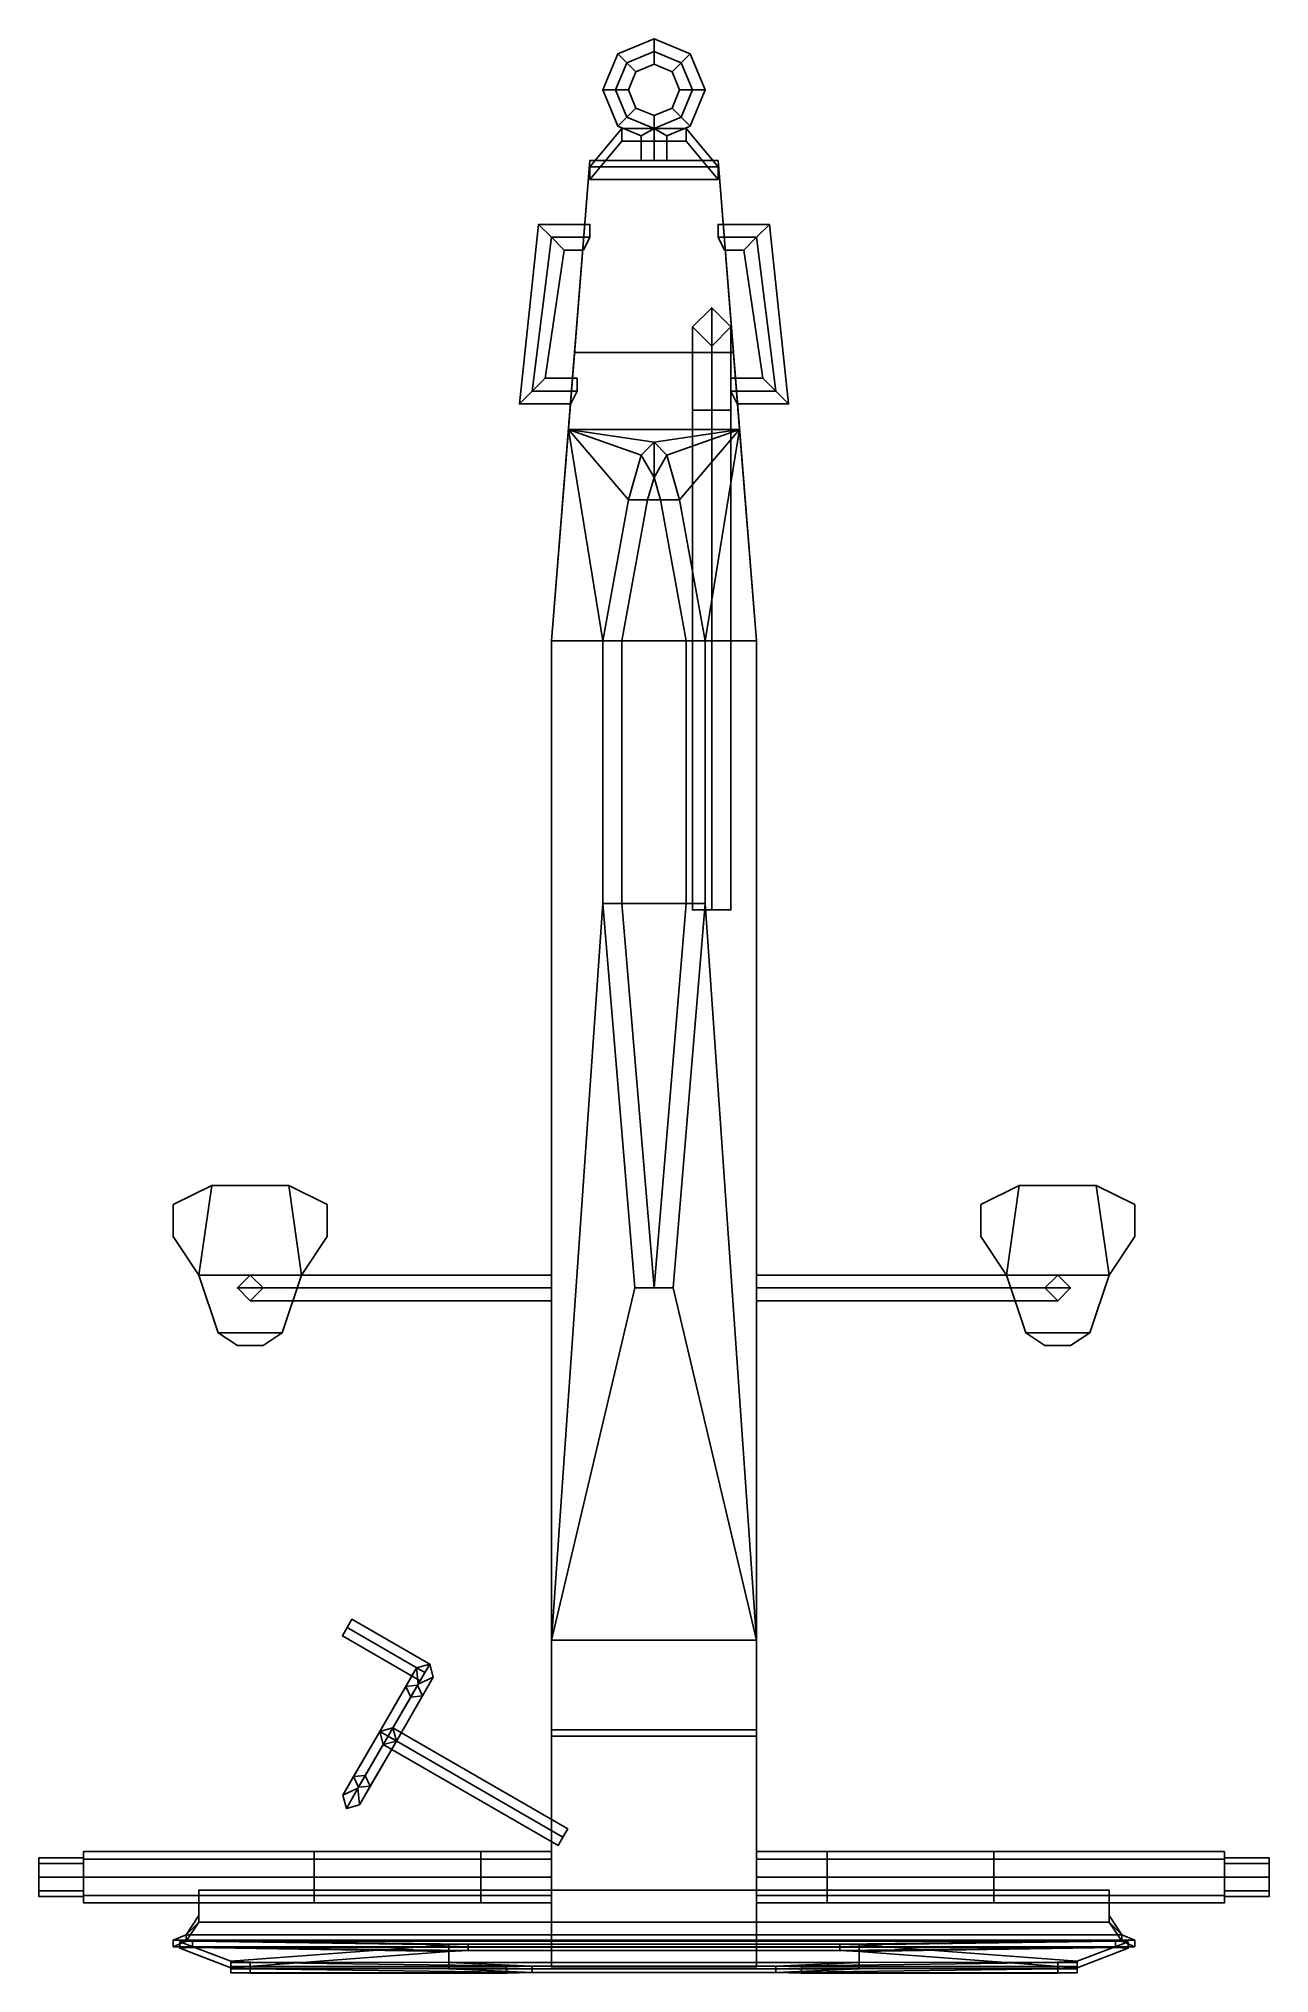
# Model space of a CAD drawing. Extents: x -0.96 to 0.96, y -0.15 to 2.87.
import ezdxf

# ---------------------------------------------------------------- set-up
doc = ezdxf.new("R2010")
doc.units = 0
doc.layers.get('0').update_dxf_attribs({"linetype": 'CONTINUOUS'})

msp = doc.modelspace()

# ---------------------------------------------------------------- linework, layer by layer
for points in [[(-0.0566, 2.8466, 0.27), (-0.0424, 2.8324, 0.29), (0, 2.85, 0.29), (0, 2.87, 0.27)], [(-0.0424, 2.8324, 0.25), (-0.0566, 2.8466, 0.27), (0, 2.87, 0.27), (0, 2.85, 0.25)], [(0, 2.87, 0.27), (0, 2.85, 0.29), (0.0424, 2.8324, 0.29), (0.0566, 2.8466, 0.27)], [(0, 2.85, 0.25), (0, 2.87, 0.27), (0.0566, 2.8466, 0.27), (0.0424, 2.8324, 0.25)], [(-0.08, 2.79, 0.27), (-0.06, 2.79, 0.29), (-0.0424, 2.8324, 0.29), (-0.0566, 2.8466, 0.27)], [(-0.06, 2.79, 0.25), (-0.08, 2.79, 0.27), (-0.0566, 2.8466, 0.27), (-0.0424, 2.8324, 0.25)], [(-0.0424, 2.8324, 0.29), (-0.0283, 2.8183, 0.27), (0, 2.83, 0.27), (0, 2.85, 0.29)], [(-0.0283, 2.8183, 0.27), (-0.0424, 2.8324, 0.25), (0, 2.85, 0.25), (0, 2.83, 0.27)], [(0, 2.85, 0.29), (0, 2.83, 0.27), (0.0283, 2.8183, 0.27), (0.0424, 2.8324, 0.29)], [(0, 2.83, 0.27), (0, 2.85, 0.25), (0.0424, 2.8324, 0.25), (0.0283, 2.8183, 0.27)], [(0.0566, 2.8466, 0.27), (0.0424, 2.8324, 0.29), (0.06, 2.79, 0.29), (0.08, 2.79, 0.27)], [(0.0424, 2.8324, 0.25), (0.0566, 2.8466, 0.27), (0.08, 2.79, 0.27), (0.06, 2.79, 0.25)], [(-0.06, 2.79, 0.29), (-0.04, 2.79, 0.27), (-0.0283, 2.8183, 0.27), (-0.0424, 2.8324, 0.29)], [(-0.04, 2.79, 0.27), (-0.06, 2.79, 0.25), (-0.0424, 2.8324, 0.25), (-0.0283, 2.8183, 0.27)], [(0.0424, 2.8324, 0.29), (0.0283, 2.8183, 0.27), (0.04, 2.79, 0.27), (0.06, 2.79, 0.29)], [(0.0283, 2.8183, 0.27), (0.0424, 2.8324, 0.25), (0.06, 2.79, 0.25), (0.04, 2.79, 0.27)], [(-0.0566, 2.7334, 0.27), (-0.0424, 2.7476, 0.29), (-0.06, 2.79, 0.29), (-0.08, 2.79, 0.27)], [(-0.0424, 2.7476, 0.25), (-0.0566, 2.7334, 0.27), (-0.08, 2.79, 0.27), (-0.06, 2.79, 0.25)], [(-0.0424, 2.7476, 0.29), (-0.0283, 2.7617, 0.27), (-0.04, 2.79, 0.27), (-0.06, 2.79, 0.29)], [(-0.0283, 2.7617, 0.27), (-0.0424, 2.7476, 0.25), (-0.06, 2.79, 0.25), (-0.04, 2.79, 0.27)], [(0.06, 2.79, 0.29), (0.04, 2.79, 0.27), (0.0283, 2.7617, 0.27), (0.0424, 2.7476, 0.29)], [(0.04, 2.79, 0.27), (0.06, 2.79, 0.25), (0.0424, 2.7476, 0.25), (0.0283, 2.7617, 0.27)], [(0.08, 2.79, 0.27), (0.06, 2.79, 0.29), (0.0424, 2.7476, 0.29), (0.0566, 2.7334, 0.27)], [(0.06, 2.79, 0.25), (0.08, 2.79, 0.27), (0.0566, 2.7334, 0.27), (0.0424, 2.7476, 0.25)], [(0, 2.73, 0.29), (0, 2.75, 0.27), (-0.0283, 2.7617, 0.27), (-0.0424, 2.7476, 0.29)], [(0, 2.75, 0.27), (0, 2.73, 0.25), (-0.0424, 2.7476, 0.25), (-0.0283, 2.7617, 0.27)], [(0.0424, 2.7476, 0.29), (0.0283, 2.7617, 0.27), (0, 2.75, 0.27), (0, 2.73, 0.29)], [(0.0283, 2.7617, 0.27), (0.0424, 2.7476, 0.25), (0, 2.73, 0.25), (0, 2.75, 0.27)], [(-0.05, 2.73, -0.01), (-0.1, 2.67, 0.1), (0.1, 2.67, 0.1), (0.05, 2.73, -0.01)], [(-0.05, 2.71, -0.01), (-0.1, 2.65, 0.1), (-0.1, 2.67, 0.1), (-0.05, 2.73, -0.01)], [(-0.02, 2.7183, 0.27), (0, 2.73, 0.29), (-0.0424, 2.7476, 0.29), (-0.0566, 2.7334, 0.27)], [(0, 2.73, 0.25), (-0.02, 2.7183, 0.27), (-0.0566, 2.7334, 0.27), (-0.0424, 2.7476, 0.25)], [(-0.05, 2.71, -0.01), (-0.05, 2.73, -0.01), (0.05, 2.73, -0.01), (0.05, 2.71, -0.01)], [(0, 2.73, 0.29), (-0.02, 2.7183, 0.27), (-0.02, 2.68, 0.27), (0, 2.68, 0.29)], [(-0.02, 2.7183, 0.27), (0, 2.73, 0.25), (0, 2.68, 0.25), (-0.02, 2.68, 0.27)], [(0.0566, 2.7334, 0.27), (0.0424, 2.7476, 0.29), (0, 2.73, 0.29), (0.02, 2.7183, 0.27)], [(0.0424, 2.7476, 0.25), (0.0566, 2.7334, 0.27), (0.02, 2.7183, 0.27), (0, 2.73, 0.25)], [(0.02, 2.7183, 0.27), (0, 2.73, 0.29), (0, 2.68, 0.29), (0.02, 2.68, 0.27)], [(0, 2.73, 0.25), (0.02, 2.7183, 0.27), (0.02, 2.68, 0.27), (0, 2.68, 0.25)], [(0.05, 2.73, -0.01), (0.1, 2.67, 0.1), (0.1, 2.65, 0.098), (0.05, 2.71, -0.01)], [(-0.1, 2.65, 0.1), (-0.05, 2.71, -0.01), (0.05, 2.71, -0.01), (0.1, 2.65, 0.1)], [(0.1336, 2.26, 0.32), (0.1, 2.68, 0.33), (-0.1, 2.68, 0.33), (-0.1336, 2.26, 0.32)], [(-0.1336, 2.26, 0.32), (-0.1, 2.68, 0.33), (-0.1, 2.68, 0.24), (-0.124, 2.38, 0.21)], [(-0.124, 2.38, 0.21), (-0.1, 2.68, 0.24), (0.1, 2.68, 0.24), (0.124, 2.38, 0.21)], [(-0.1, 2.68, 0.24), (-0.1, 2.68, 0.33), (0.1, 2.68, 0.33), (0.1, 2.68, 0.24)], [(-0.1, 2.67, 0.1), (-0.1, 2.67, 0.239), (0.1, 2.67, 0.239), (0.1, 2.67, 0.1)], [(-0.1, 2.65, 0.1), (-0.1, 2.65, 0.237), (-0.1, 2.67, 0.239), (-0.1, 2.67, 0.1)], [(0.124, 2.38, 0.21), (0.1, 2.68, 0.24), (0.1, 2.68, 0.33), (0.1336, 2.26, 0.32)], [(0.1, 2.67, 0.1), (0.1, 2.67, 0.239), (0.1, 2.65, 0.237), (0.1, 2.65, 0.1)], [(-0.1, 2.65, 0.237), (-0.1, 2.65, 0.1), (0.1, 2.65, 0.1), (0.1, 2.65, 0.237)], [(-0.16, 2.56, 0.32), (-0.18, 2.58, 0.3), (-0.21, 2.3, 0.3), (-0.19, 2.32, 0.32)], [(-0.18, 2.58, 0.3), (-0.16, 2.56, 0.28), (-0.19, 2.32, 0.28), (-0.21, 2.3, 0.3)], [(-0.1, 2.56, 0.32), (-0.1, 2.58, 0.3), (-0.18, 2.58, 0.3), (-0.16, 2.56, 0.32)], [(-0.1, 2.58, 0.3), (-0.1, 2.56, 0.28), (-0.16, 2.56, 0.28), (-0.18, 2.58, 0.3)], [(0.1, 2.58, 0.3), (0.1, 2.56, 0.32), (0.16, 2.56, 0.32), (0.18, 2.58, 0.3)], [(0.1, 2.56, 0.28), (0.1, 2.58, 0.3), (0.18, 2.58, 0.3), (0.16, 2.56, 0.28)], [(0.18, 2.58, 0.3), (0.16, 2.56, 0.32), (0.19, 2.32, 0.32), (0.21, 2.3, 0.3)], [(0.16, 2.56, 0.28), (0.18, 2.58, 0.3), (0.21, 2.3, 0.3), (0.19, 2.32, 0.28)], [(-0.14, 2.54, 0.3), (-0.16, 2.56, 0.32), (-0.19, 2.32, 0.32), (-0.17, 2.34, 0.3)], [(-0.16, 2.56, 0.28), (-0.14, 2.54, 0.3), (-0.17, 2.34, 0.3), (-0.19, 2.32, 0.28)], [(-0.11, 2.54, 0.3), (-0.1, 2.56, 0.32), (-0.16, 2.56, 0.32), (-0.14, 2.54, 0.3)], [(-0.1, 2.56, 0.28), (-0.11, 2.54, 0.3), (-0.14, 2.54, 0.3), (-0.16, 2.56, 0.28)], [(0.1, 2.56, 0.32), (0.11, 2.54, 0.3), (0.14, 2.54, 0.3), (0.16, 2.56, 0.32)], [(0.11, 2.54, 0.3), (0.1, 2.56, 0.28), (0.16, 2.56, 0.28), (0.14, 2.54, 0.3)], [(0.16, 2.56, 0.32), (0.14, 2.54, 0.3), (0.17, 2.34, 0.3), (0.19, 2.32, 0.32)], [(0.14, 2.54, 0.3), (0.16, 2.56, 0.28), (0.19, 2.32, 0.28), (0.17, 2.34, 0.3)], [(0.09, 2.45, 0.32), (0.06, 2.42, 0.32), (0.06, 2.42, 0.37), (0.09, 2.45, 0.39)], [(0.09, 2.45, 0.39), (0.06, 2.42, 0.37), (0.06, 2.29, 0.45), (0.09, 2.29, 0.48)], [(0.12, 2.42, 0.32), (0.09, 2.45, 0.32), (0.09, 2.45, 0.39), (0.12, 2.42, 0.37)], [(0.12, 2.42, 0.37), (0.09, 2.45, 0.39), (0.09, 2.29, 0.48), (0.12, 2.29, 0.45)], [(0.06, 2.42, 0.32), (0.09, 2.39, 0.32), (0.09, 2.39, 0.35), (0.06, 2.42, 0.37)], [(0.06, 2.42, 0.37), (0.09, 2.39, 0.35), (0.09, 2.29, 0.42), (0.06, 2.29, 0.45)], [(0.09, 2.39, 0.32), (0.12, 2.42, 0.32), (0.12, 2.42, 0.37), (0.09, 2.39, 0.35)], [(0.09, 2.39, 0.35), (0.12, 2.42, 0.37), (0.12, 2.29, 0.45), (0.09, 2.29, 0.42)], [(-0.16, 1.93, 0.22), (-0.124, 2.38, 0.21), (0.124, 2.38, 0.21), (0.16, 1.93, 0.22)], [(-0.16, 1.93, 0.35), (-0.1336, 2.26, 0.32), (-0.124, 2.38, 0.21), (-0.16, 1.93, 0.22)], [(0.16, 1.93, 0.22), (0.124, 2.38, 0.21), (0.1336, 2.26, 0.32), (0.16, 1.93, 0.35)], [(-0.12, 2.32, 0.32), (-0.12, 2.34, 0.3), (-0.17, 2.34, 0.3), (-0.19, 2.32, 0.32)], [(-0.12, 2.34, 0.3), (-0.12, 2.32, 0.28), (-0.19, 2.32, 0.28), (-0.17, 2.34, 0.3)], [(0.12, 2.34, 0.3), (0.12, 2.32, 0.32), (0.19, 2.32, 0.32), (0.17, 2.34, 0.3)], [(0.12, 2.32, 0.28), (0.12, 2.34, 0.3), (0.17, 2.34, 0.3), (0.19, 2.32, 0.28)], [(-0.13, 2.3, 0.3), (-0.12, 2.32, 0.32), (-0.19, 2.32, 0.32), (-0.21, 2.3, 0.3)], [(-0.12, 2.32, 0.28), (-0.13, 2.3, 0.3), (-0.21, 2.3, 0.3), (-0.19, 2.32, 0.28)], [(0.12, 2.32, 0.32), (0.13, 2.3, 0.3), (0.21, 2.3, 0.3), (0.19, 2.32, 0.32)], [(0.13, 2.3, 0.3), (0.12, 2.32, 0.28), (0.19, 2.32, 0.28), (0.21, 2.3, 0.3)], [(0.09, 2.29, 0.48), (0.06, 2.29, 0.45), (0.06, 1.51, 0.45), (0.09, 1.51, 0.48)], [(0.06, 2.29, 0.45), (0.09, 2.29, 0.42), (0.09, 1.51, 0.42), (0.06, 1.51, 0.45)], [(0.12, 2.29, 0.45), (0.09, 2.29, 0.48), (0.09, 1.51, 0.48), (0.12, 1.51, 0.45)], [(0.09, 2.29, 0.42), (0.12, 2.29, 0.45), (0.12, 1.51, 0.45), (0.09, 1.51, 0.42)], [(-0.16, 1.93, 0.35), (-0.08, 1.93, 0.35), (-0.1336, 2.26, 0.32), (-0.16, 1.93, 0.35)], [(0, 2.24, 0.3218), (0.1336, 2.26, 0.32), (-0.1336, 2.26, 0.32), (0, 2.24, 0.3218)], [(-0.02, 2.22, 0.3236), (0, 2.24, 0.3218), (-0.1336, 2.26, 0.32), (-0.02, 2.22, 0.3236)], [(-0.04, 2.15, 0.33), (-0.02, 2.22, 0.3236), (-0.1336, 2.26, 0.32), (-0.04, 2.15, 0.33)], [(-0.08, 1.93, 0.35), (-0.04, 2.15, 0.33), (-0.1336, 2.26, 0.32), (-0.08, 1.93, 0.35)], [(0, 2.24, 0.3218), (-0.02, 2.22, 0.3236), (0, 2.185, 0.305)], [(0.02, 2.22, 0.3236), (0.1336, 2.26, 0.32), (0, 2.24, 0.3218), (0.02, 2.22, 0.3236)], [(0.02, 2.22, 0.3236), (0, 2.24, 0.3218), (0, 2.185, 0.305)], [(0.04, 2.15, 0.33), (0.1336, 2.26, 0.32), (0.02, 2.22, 0.3236), (0.04, 2.15, 0.33)], [(0.08, 1.93, 0.35), (0.1336, 2.26, 0.32), (0.04, 2.15, 0.33), (0.08, 1.93, 0.35)], [(0.16, 1.93, 0.35), (0.1336, 2.26, 0.32), (0.08, 1.93, 0.35), (0.16, 1.93, 0.35)], [(-0.01, 2.15, 0.3), (0, 2.185, 0.305), (-0.02, 2.22, 0.3236), (-0.04, 2.15, 0.33)], [(0.04, 2.15, 0.33), (0.02, 2.22, 0.3236), (0, 2.185, 0.305), (0.01, 2.15, 0.3)], [(0.01, 2.15, 0.3), (0, 2.185, 0.305), (0, 2.185, 0.305), (-0.01, 2.15, 0.3)], [(-0.05, 1.93, 0.3), (-0.01, 2.15, 0.3), (-0.04, 2.15, 0.33), (-0.08, 1.93, 0.35)], [(0.05, 1.93, 0.3), (0.01, 2.15, 0.3), (-0.01, 2.15, 0.3), (-0.05, 1.93, 0.3)], [(0.08, 1.93, 0.35), (0.04, 2.15, 0.33), (0.01, 2.15, 0.3), (0.05, 1.93, 0.3)], [(-0.16, 0.22, 0.26), (-0.16, 1.93, 0.22), (0.16, 1.93, 0.22), (0.16, 0.22, 0.26)], [(-0.16, 0.37, 0.52), (-0.16, 1.93, 0.35), (-0.16, 1.93, 0.22), (-0.16, 0.22, 0.26)], [(-0.08, 1.52, 0.3947), (-0.08, 1.93, 0.35), (-0.16, 1.93, 0.35), (-0.16, 0.37, 0.52)], [(-0.05, 1.52, 0.3447), (-0.05, 1.93, 0.3), (-0.08, 1.93, 0.35), (-0.08, 1.52, 0.3947)], [(0.05, 1.52, 0.3447), (0.05, 1.93, 0.3), (-0.05, 1.93, 0.3), (-0.05, 1.52, 0.3447)], [(0.08, 1.52, 0.3947), (0.08, 1.93, 0.35), (0.05, 1.93, 0.3), (0.05, 1.52, 0.3447)], [(0.16, 0.37, 0.52), (0.16, 1.93, 0.35), (0.08, 1.93, 0.35), (0.08, 1.52, 0.3947)], [(0.16, 0.22, 0.26), (0.16, 1.93, 0.22), (0.16, 1.93, 0.35), (0.16, 0.37, 0.52)], [(-0.03, 0.92, 0.4601), (-0.08, 1.52, 0.3947), (-0.08, 1.52, 0.3947), (-0.16, 0.37, 0.52)], [(0, 0.92, 0.4101), (-0.05, 1.52, 0.3447), (-0.08, 1.52, 0.3947), (-0.03, 0.92, 0.4601)], [(0, 0.92, 0.4101), (0.05, 1.52, 0.3447), (-0.05, 1.52, 0.3447), (0, 0.92, 0.4101)], [(0.03, 0.92, 0.4601), (0.08, 1.52, 0.3947), (0.05, 1.52, 0.3447), (0, 0.92, 0.4101)], [(0.16, 0.37, 0.52), (0.08, 1.52, 0.3947), (0.03, 0.92, 0.4601), (0.16, 0.37, 0.52)], [(0.09, 1.51, 0.48), (0.06, 1.51, 0.45), (0.09, 1.51, 0.42), (0.12, 1.51, 0.45)], [(-0.71, 0.94, 0.54), (-0.69, 1.08, 0.54), (-0.75, 1.05, 0.54), (-0.75, 1, 0.54)], [(-0.75, 1.05, 0.5), (-0.75, 1.05, 0.54), (-0.69, 1.08, 0.54), (-0.69, 1.08, 0.5)], [(-0.55, 0.94, 0.54), (-0.57, 1.08, 0.54), (-0.69, 1.08, 0.54), (-0.71, 0.94, 0.54)], [(-0.69, 1.08, 0.5), (-0.69, 1.08, 0.54), (-0.57, 1.08, 0.54), (-0.57, 1.08, 0.5)], [(-0.51, 1, 0.54), (-0.51, 1.05, 0.54), (-0.57, 1.08, 0.54), (-0.55, 0.94, 0.54)], [(-0.57, 1.08, 0.5), (-0.57, 1.08, 0.54), (-0.51, 1.05, 0.54), (-0.51, 1.05, 0.5)], [(0.51, 1.05, 0.5), (0.51, 1.05, 0.54), (0.57, 1.08, 0.54), (0.57, 1.08, 0.5)], [(0.55, 0.94, 0.54), (0.57, 1.08, 0.54), (0.51, 1.05, 0.54), (0.51, 1, 0.54)], [(0.71, 0.94, 0.54), (0.69, 1.08, 0.54), (0.57, 1.08, 0.54), (0.55, 0.94, 0.54)], [(0.57, 1.08, 0.5), (0.57, 1.08, 0.54), (0.69, 1.08, 0.54), (0.69, 1.08, 0.5)], [(0.69, 1.08, 0.5), (0.69, 1.08, 0.54), (0.75, 1.05, 0.54), (0.75, 1.05, 0.5)], [(0.75, 1, 0.54), (0.75, 1.05, 0.54), (0.69, 1.08, 0.54), (0.71, 0.94, 0.54)], [(-0.75, 1, 0.5), (-0.75, 1, 0.54), (-0.75, 1.05, 0.54), (-0.75, 1.05, 0.5)], [(-0.51, 1.05, 0.5), (-0.51, 1.05, 0.54), (-0.51, 1, 0.54), (-0.51, 1, 0.5)], [(0.51, 1, 0.5), (0.51, 1, 0.54), (0.51, 1.05, 0.54), (0.51, 1.05, 0.5)], [(0.75, 1.05, 0.5), (0.75, 1.05, 0.54), (0.75, 1, 0.54), (0.75, 1, 0.5)], [(-0.71, 0.94, 0.5), (-0.71, 0.94, 0.54), (-0.75, 1, 0.54), (-0.75, 1, 0.5)], [(-0.51, 1, 0.5), (-0.51, 1, 0.54), (-0.55, 0.94, 0.54), (-0.55, 0.94, 0.5)], [(0.55, 0.94, 0.5), (0.55, 0.94, 0.54), (0.51, 1, 0.54), (0.51, 1, 0.5)], [(0.75, 1, 0.5), (0.75, 1, 0.54), (0.71, 0.94, 0.54), (0.71, 0.94, 0.5)], [(-0.58, 0.85, 0.54), (-0.55, 0.94, 0.54), (-0.71, 0.94, 0.54), (-0.68, 0.85, 0.54)], [(-0.68, 0.85, 0.5), (-0.68, 0.85, 0.54), (-0.71, 0.94, 0.54), (-0.71, 0.94, 0.5)], [(-0.63, 0.94, 0.32), (-0.65, 0.92, 0.3), (-0.65, 0.92, 0.5), (-0.63, 0.94, 0.5)], [(-0.16, 0.94, 0.32), (-0.16, 0.92, 0.3), (-0.65, 0.92, 0.3), (-0.63, 0.94, 0.32)], [(-0.61, 0.92, 0.34), (-0.63, 0.94, 0.32), (-0.63, 0.94, 0.5), (-0.61, 0.92, 0.5)], [(-0.16, 0.92, 0.44), (-0.16, 0.94, 0.42), (-0.63, 0.94, 0.42), (-0.61, 0.92, 0.44)], [(-0.16, 0.94, 0.42), (-0.16, 0.92, 0.4), (-0.61, 0.92, 0.4), (-0.63, 0.94, 0.42)], [(-0.16, 0.92, 0.34), (-0.16, 0.94, 0.32), (-0.63, 0.94, 0.32), (-0.61, 0.92, 0.34)], [(-0.55, 0.94, 0.5), (-0.55, 0.94, 0.54), (-0.58, 0.85, 0.54), (-0.58, 0.85, 0.5)], [(0.16, 0.94, 0.32), (0.16, 0.92, 0.34), (0.61, 0.92, 0.34), (0.63, 0.94, 0.32)], [(0.16, 0.92, 0.3), (0.16, 0.94, 0.32), (0.63, 0.94, 0.32), (0.65, 0.92, 0.3)], [(0.16, 0.94, 0.42), (0.16, 0.92, 0.44), (0.61, 0.92, 0.44), (0.63, 0.94, 0.42)], [(0.16, 0.92, 0.4), (0.16, 0.94, 0.42), (0.63, 0.94, 0.42), (0.61, 0.92, 0.4)], [(0.58, 0.85, 0.5), (0.58, 0.85, 0.54), (0.55, 0.94, 0.54), (0.55, 0.94, 0.5)], [(0.68, 0.85, 0.54), (0.71, 0.94, 0.54), (0.55, 0.94, 0.54), (0.58, 0.85, 0.54)], [(0.63, 0.94, 0.32), (0.61, 0.92, 0.3), (0.61, 0.92, 0.5), (0.63, 0.94, 0.5)], [(0.65, 0.92, 0.34), (0.63, 0.94, 0.32), (0.63, 0.94, 0.5), (0.65, 0.92, 0.5)], [(0.71, 0.94, 0.5), (0.71, 0.94, 0.54), (0.68, 0.85, 0.54), (0.68, 0.85, 0.5)], [(-0.65, 0.92, 0.3), (-0.63, 0.9, 0.32), (-0.63, 0.9, 0.5), (-0.65, 0.92, 0.5)], [(-0.16, 0.92, 0.3), (-0.16, 0.9, 0.32), (-0.63, 0.9, 0.32), (-0.65, 0.92, 0.3)], [(-0.63, 0.9, 0.32), (-0.61, 0.92, 0.34), (-0.61, 0.92, 0.5), (-0.63, 0.9, 0.5)], [(-0.16, 0.92, 0.4), (-0.16, 0.9, 0.42), (-0.63, 0.9, 0.42), (-0.61, 0.92, 0.4)], [(-0.16, 0.9, 0.42), (-0.16, 0.92, 0.44), (-0.61, 0.92, 0.44), (-0.63, 0.9, 0.42)], [(-0.16, 0.9, 0.32), (-0.16, 0.92, 0.34), (-0.61, 0.92, 0.34), (-0.63, 0.9, 0.32)], [(0.16, 0.37, 0.52), (0.03, 0.92, 0.4601), (-0.03, 0.92, 0.4601), (-0.16, 0.37, 0.52)], [(0.03, 0.92, 0.4601), (0, 0.92, 0.4101), (0, 0.92, 0.4101), (-0.03, 0.92, 0.4601)], [(0.16, 0.92, 0.34), (0.16, 0.9, 0.32), (0.63, 0.9, 0.32), (0.61, 0.92, 0.34)], [(0.16, 0.9, 0.32), (0.16, 0.92, 0.3), (0.65, 0.92, 0.3), (0.63, 0.9, 0.32)], [(0.16, 0.92, 0.44), (0.16, 0.9, 0.42), (0.63, 0.9, 0.42), (0.61, 0.92, 0.44)], [(0.16, 0.9, 0.42), (0.16, 0.92, 0.4), (0.61, 0.92, 0.4), (0.63, 0.9, 0.42)], [(0.61, 0.92, 0.3), (0.63, 0.9, 0.32), (0.63, 0.9, 0.5), (0.61, 0.92, 0.5)], [(0.63, 0.9, 0.32), (0.65, 0.92, 0.34), (0.65, 0.92, 0.5), (0.63, 0.9, 0.5)], [(-0.61, 0.83, 0.54), (-0.58, 0.85, 0.54), (-0.68, 0.85, 0.54), (-0.65, 0.83, 0.54)], [(-0.65, 0.83, 0.5), (-0.65, 0.83, 0.54), (-0.68, 0.85, 0.54), (-0.68, 0.85, 0.5)], [(-0.58, 0.85, 0.5), (-0.58, 0.85, 0.54), (-0.61, 0.83, 0.54), (-0.61, 0.83, 0.5)], [(0.61, 0.83, 0.5), (0.61, 0.83, 0.54), (0.58, 0.85, 0.54), (0.58, 0.85, 0.5)], [(0.65, 0.83, 0.54), (0.68, 0.85, 0.54), (0.58, 0.85, 0.54), (0.61, 0.83, 0.54)], [(0.68, 0.85, 0.5), (0.68, 0.85, 0.54), (0.65, 0.83, 0.54), (0.65, 0.83, 0.5)], [(-0.61, 0.83, 0.5), (-0.61, 0.83, 0.54), (-0.65, 0.83, 0.54), (-0.65, 0.83, 0.5)], [(0.65, 0.83, 0.5), (0.65, 0.83, 0.54), (0.61, 0.83, 0.54), (0.61, 0.83, 0.5)], [(-0.4787, 0.3896, 0.335), (-0.4862, 0.3766, 0.35), (-0.4787, 0.3896, 0.365), (-0.4712, 0.4026, 0.35)], [(-0.35, 0.3326, 0.35), (-0.3575, 0.3196, 0.335), (-0.4787, 0.3896, 0.335), (-0.4712, 0.4026, 0.35)], [(-0.3575, 0.3196, 0.365), (-0.35, 0.3326, 0.35), (-0.4712, 0.4026, 0.35), (-0.4787, 0.3896, 0.365)], [(-0.3575, 0.3196, 0.335), (-0.365, 0.3066, 0.35), (-0.4862, 0.3766, 0.35), (-0.4787, 0.3896, 0.335)], [(-0.365, 0.3066, 0.35), (-0.3575, 0.3196, 0.365), (-0.4787, 0.3896, 0.365), (-0.4862, 0.3766, 0.35)], [(0.16, 0.23, 0.6), (0.16, 0.37, 0.52), (-0.16, 0.37, 0.52), (-0.16, 0.23, 0.6)], [(-0.16, 0.23, 0.6), (-0.16, 0.37, 0.52), (-0.16, 0.22, 0.26), (-0.16, -0.14, 0.6)], [(0.16, -0.14, 0.6), (0.16, 0.22, 0.26), (0.16, 0.37, 0.52), (0.16, 0.23, 0.6)], [(-0.35, 0.3326, 0.35), (-0.3705, 0.3271, 0.35), (-0.3873, 0.2979, 0.4313), (-0.369, 0.2996, 0.4419)], [(-0.369, 0.2996, 0.2581), (-0.3873, 0.2979, 0.2687), (-0.3705, 0.3271, 0.35), (-0.35, 0.3326, 0.35)], [(-0.3445, 0.3121, 0.35), (-0.35, 0.3326, 0.35), (-0.369, 0.2996, 0.4419), (-0.3614, 0.2829, 0.4313)], [(-0.3614, 0.2829, 0.2687), (-0.369, 0.2996, 0.2581), (-0.35, 0.3326, 0.35), (-0.3445, 0.3121, 0.35)], [(-0.428, 0.2275, 0.35), (-0.4075, 0.233, 0.365), (-0.3681, 0.3012, 0.365), (-0.3705, 0.3271, 0.35)], [(-0.4075, 0.233, 0.335), (-0.428, 0.2275, 0.35), (-0.3705, 0.3271, 0.35), (-0.3681, 0.3012, 0.335)], [(-0.4075, 0.233, 0.365), (-0.402, 0.2125, 0.35), (-0.3445, 0.3121, 0.35), (-0.3681, 0.3012, 0.365)], [(-0.402, 0.2125, 0.35), (-0.4075, 0.233, 0.335), (-0.3681, 0.3012, 0.335), (-0.3445, 0.3121, 0.35)], [(-0.3705, 0.3271, 0.35), (-0.3681, 0.3012, 0.365), (-0.3796, 0.2812, 0.4207), (-0.3873, 0.2979, 0.4313)], [(-0.3873, 0.2979, 0.2687), (-0.3796, 0.2812, 0.2793), (-0.3681, 0.3012, 0.335), (-0.3705, 0.3271, 0.35)], [(-0.3681, 0.3012, 0.365), (-0.3445, 0.3121, 0.35), (-0.3614, 0.2829, 0.4313), (-0.3796, 0.2812, 0.4207)], [(-0.3796, 0.2812, 0.2793), (-0.3614, 0.2829, 0.2687), (-0.3445, 0.3121, 0.35), (-0.3681, 0.3012, 0.335)], [(-0.369, 0.2996, 0.4419), (-0.3873, 0.2979, 0.4313), (-0.428, 0.2275, 0.465), (-0.415, 0.22, 0.48)], [(-0.415, 0.22, 0.22), (-0.428, 0.2275, 0.235), (-0.3873, 0.2979, 0.2687), (-0.369, 0.2996, 0.2581)], [(-0.3873, 0.2979, 0.4313), (-0.3796, 0.2812, 0.4207), (-0.4075, 0.233, 0.4438), (-0.428, 0.2275, 0.465)], [(-0.428, 0.2275, 0.235), (-0.4075, 0.233, 0.2562), (-0.3796, 0.2812, 0.2793), (-0.3873, 0.2979, 0.2687)], [(-0.3614, 0.2829, 0.4313), (-0.369, 0.2996, 0.4419), (-0.415, 0.22, 0.48), (-0.402, 0.2125, 0.465)], [(-0.402, 0.2125, 0.235), (-0.415, 0.22, 0.22), (-0.369, 0.2996, 0.2581), (-0.3614, 0.2829, 0.2687)], [(-0.3796, 0.2812, 0.4207), (-0.3614, 0.2829, 0.4313), (-0.402, 0.2125, 0.465), (-0.4075, 0.233, 0.4438)], [(-0.4075, 0.233, 0.2562), (-0.402, 0.2125, 0.235), (-0.3614, 0.2829, 0.2687), (-0.3796, 0.2812, 0.2793)], [(-0.4225, 0.207, 0.365), (-0.428, 0.2275, 0.35), (-0.4855, 0.1279, 0.35), (-0.4619, 0.1388, 0.365)], [(-0.428, 0.2275, 0.35), (-0.4225, 0.207, 0.335), (-0.4619, 0.1388, 0.335), (-0.4855, 0.1279, 0.35)], [(-0.415, 0.22, 0.48), (-0.428, 0.2275, 0.465), (-0.4686, 0.1571, 0.4313), (-0.461, 0.1404, 0.4419)], [(-0.428, 0.2275, 0.465), (-0.4225, 0.207, 0.4438), (-0.4504, 0.1588, 0.4207), (-0.4686, 0.1571, 0.4313)], [(-0.461, 0.1404, 0.2581), (-0.4686, 0.1571, 0.2687), (-0.428, 0.2275, 0.235), (-0.415, 0.22, 0.22)], [(-0.4686, 0.1571, 0.2687), (-0.4504, 0.1588, 0.2793), (-0.4225, 0.207, 0.2562), (-0.428, 0.2275, 0.235)], [(-0.402, 0.2125, 0.35), (-0.4225, 0.207, 0.365), (-0.4619, 0.1388, 0.365), (-0.4595, 0.1129, 0.35)], [(-0.4225, 0.207, 0.335), (-0.402, 0.2125, 0.35), (-0.4595, 0.1129, 0.35), (-0.4619, 0.1388, 0.335)], [(-0.402, 0.2125, 0.465), (-0.415, 0.22, 0.48), (-0.461, 0.1404, 0.4419), (-0.4427, 0.1421, 0.4313)], [(-0.4427, 0.1421, 0.2687), (-0.461, 0.1404, 0.2581), (-0.415, 0.22, 0.22), (-0.402, 0.2125, 0.235)], [(-0.4225, 0.207, 0.4438), (-0.402, 0.2125, 0.465), (-0.4427, 0.1421, 0.4313), (-0.4504, 0.1588, 0.4207)], [(-0.4504, 0.1588, 0.2793), (-0.4427, 0.1421, 0.2687), (-0.402, 0.2125, 0.235), (-0.4225, 0.207, 0.2562)], [(-0.4075, 0.233, 0.365), (-0.428, 0.2275, 0.35), (-0.428, 0.2275, 0.465), (-0.4075, 0.233, 0.4438)], [(-0.428, 0.2275, 0.35), (-0.4075, 0.233, 0.335), (-0.4075, 0.233, 0.2562), (-0.428, 0.2275, 0.235)], [(-0.428, 0.2275, 0.35), (-0.4225, 0.207, 0.365), (-0.4225, 0.207, 0.4438), (-0.428, 0.2275, 0.465)], [(-0.4225, 0.207, 0.335), (-0.428, 0.2275, 0.35), (-0.428, 0.2275, 0.235), (-0.4225, 0.207, 0.2562)], [(-0.1497, 0.0495, 0.35), (-0.1422, 0.0625, 0.365), (-0.415, 0.22, 0.365), (-0.4225, 0.207, 0.35)], [(-0.1422, 0.0625, 0.335), (-0.1497, 0.0495, 0.35), (-0.4225, 0.207, 0.35), (-0.415, 0.22, 0.335)], [(-0.4225, 0.207, 0.365), (-0.402, 0.2125, 0.35), (-0.402, 0.2125, 0.465), (-0.4225, 0.207, 0.4438)], [(-0.402, 0.2125, 0.35), (-0.4225, 0.207, 0.335), (-0.4225, 0.207, 0.2562), (-0.402, 0.2125, 0.235)], [(-0.1422, 0.0625, 0.365), (-0.1347, 0.0755, 0.35), (-0.4075, 0.233, 0.35), (-0.415, 0.22, 0.365)], [(-0.1347, 0.0755, 0.35), (-0.1422, 0.0625, 0.335), (-0.415, 0.22, 0.335), (-0.4075, 0.233, 0.35)], [(-0.402, 0.2125, 0.35), (-0.4075, 0.233, 0.365), (-0.4075, 0.233, 0.4438), (-0.402, 0.2125, 0.465)], [(-0.4075, 0.233, 0.335), (-0.402, 0.2125, 0.35), (-0.402, 0.2125, 0.235), (-0.4075, 0.233, 0.2562)], [(0.16, -0.14, 0.6), (0.16, 0.23, 0.6), (-0.16, 0.23, 0.6), (-0.16, -0.14, 0.6)], [(0.16, 0.22, 0.26), (0.16, -0.14, 0.5), (-0.16, -0.14, 0.5), (-0.16, 0.22, 0.26)], [(-0.16, -0.14, 0.6), (-0.16, 0.22, 0.26), (-0.16, 0.22, 0.26), (-0.16, -0.14, 0.5)], [(0.16, -0.14, 0.5), (0.16, 0.22, 0.26), (0.16, 0.22, 0.26), (0.16, -0.14, 0.6)], [(-0.4855, 0.1279, 0.35), (-0.4619, 0.1388, 0.335), (-0.4504, 0.1588, 0.2793), (-0.4686, 0.1571, 0.2687)], [(-0.4686, 0.1571, 0.4313), (-0.4504, 0.1588, 0.4207), (-0.4619, 0.1388, 0.365), (-0.4855, 0.1279, 0.35)], [(-0.48, 0.1074, 0.35), (-0.4855, 0.1279, 0.35), (-0.4686, 0.1571, 0.2687), (-0.461, 0.1404, 0.2581)], [(-0.461, 0.1404, 0.4419), (-0.4686, 0.1571, 0.4313), (-0.4855, 0.1279, 0.35), (-0.48, 0.1074, 0.35)], [(-0.4619, 0.1388, 0.335), (-0.4595, 0.1129, 0.35), (-0.4427, 0.1421, 0.2687), (-0.4504, 0.1588, 0.2793)], [(-0.4504, 0.1588, 0.4207), (-0.4427, 0.1421, 0.4313), (-0.4595, 0.1129, 0.35), (-0.4619, 0.1388, 0.365)], [(-0.4595, 0.1129, 0.35), (-0.48, 0.1074, 0.35), (-0.461, 0.1404, 0.2581), (-0.4427, 0.1421, 0.2687)], [(-0.4427, 0.1421, 0.4313), (-0.461, 0.1404, 0.4419), (-0.48, 0.1074, 0.35), (-0.4595, 0.1129, 0.35)], [(-0.53, 0.0283, 0.6983), (-0.53, 0.04, 0.67), (-0.89, 0.04, 0.67), (-0.89, 0.0283, 0.6983)], [(-0.53, 0.04, 0.67), (-0.53, 0.0283, 0.6417), (-0.89, 0.0283, 0.6417), (-0.89, 0.04, 0.67)], [(-0.89, 0.0283, 0.6983), (-0.89, 0.04, 0.67), (-0.89, 0.03, 0.67), (-0.89, 0.0212, 0.6912)], [(-0.89, 0.04, 0.67), (-0.89, 0.0283, 0.6417), (-0.89, 0.0212, 0.6488), (-0.89, 0.03, 0.67)], [(-0.27, 0.04, 0.53), (-0.27, 0.0283, 0.5017), (-0.53, 0.0283, 0.6417), (-0.53, 0.04, 0.67)], [(-0.27, 0.0283, 0.5583), (-0.27, 0.04, 0.53), (-0.53, 0.04, 0.67), (-0.53, 0.0283, 0.6983)], [(-0.16, 0.0283, 0.5583), (-0.16, 0.04, 0.53), (-0.27, 0.04, 0.53), (-0.27, 0.0283, 0.5583)], [(-0.16, 0.04, 0.53), (-0.16, 0.0283, 0.5017), (-0.27, 0.0283, 0.5017), (-0.27, 0.04, 0.53)], [(0.16, 0.0283, 0.5017), (0.16, 0.04, 0.53), (0.27, 0.04, 0.53), (0.27, 0.0283, 0.5017)], [(0.16, 0.04, 0.53), (0.16, 0.0283, 0.5583), (0.27, 0.0283, 0.5583), (0.27, 0.04, 0.53)], [(0.27, 0.0283, 0.5017), (0.27, 0.04, 0.53), (0.53, 0.04, 0.67), (0.53, 0.0283, 0.6417)], [(0.27, 0.04, 0.53), (0.27, 0.0283, 0.5583), (0.53, 0.0283, 0.6983), (0.53, 0.04, 0.67)], [(0.53, 0.04, 0.67), (0.53, 0.0283, 0.6983), (0.89, 0.0283, 0.6983), (0.89, 0.04, 0.67)], [(0.53, 0.0283, 0.6417), (0.53, 0.04, 0.67), (0.89, 0.04, 0.67), (0.89, 0.0283, 0.6417)], [(-0.89, 0.0212, 0.6912), (-0.89, 0.03, 0.67), (-0.96, 0.03, 0.67), (-0.96, 0.0212, 0.6912)], [(-0.89, 0.03, 0.67), (-0.89, 0.0212, 0.6488), (-0.96, 0.0212, 0.6488), (-0.96, 0.03, 0.67)], [(-0.96, 0, 0.7), (-0.96, 0.0212, 0.6912), (-0.96, 0.03, 0.67), (-0.96, -0.0212, 0.6912)], [(-0.96, -0.0212, 0.6912), (-0.96, 0.03, 0.67), (-0.96, 0.0212, 0.6488), (-0.96, -0.03, 0.67)], [(-0.89, 0, 0.7), (-0.89, 0.0212, 0.6912), (-0.96, 0.0212, 0.6912), (-0.96, 0, 0.7)], [(-0.89, 0.0212, 0.6488), (-0.89, 0, 0.64), (-0.96, 0, 0.64), (-0.96, 0.0212, 0.6488)], [(-0.96, -0.03, 0.67), (-0.96, 0.0212, 0.6488), (-0.96, 0, 0.64), (-0.96, -0.0212, 0.6488)], [(-0.89, -0.0212, 0.6912), (-0.89, 0, 0.7), (-0.96, 0, 0.7), (-0.96, -0.0212, 0.6912)], [(-0.89, 0, 0.64), (-0.89, -0.0212, 0.6488), (-0.96, -0.0212, 0.6488), (-0.96, 0, 0.64)], [(-0.53, 0, 0.71), (-0.53, 0.0283, 0.6983), (-0.89, 0.0283, 0.6983), (-0.89, 0, 0.71)], [(-0.53, 0.0283, 0.6417), (-0.53, 0, 0.63), (-0.89, 0, 0.63), (-0.89, 0.0283, 0.6417)], [(-0.89, 0, 0.71), (-0.89, 0.0283, 0.6983), (-0.89, 0.0212, 0.6912), (-0.89, 0, 0.7)], [(-0.89, 0.0283, 0.6417), (-0.89, 0, 0.63), (-0.89, 0, 0.64), (-0.89, 0.0212, 0.6488)], [(-0.53, -0.0283, 0.6983), (-0.53, 0, 0.71), (-0.89, 0, 0.71), (-0.89, -0.0283, 0.6983)], [(-0.53, 0, 0.63), (-0.53, -0.0283, 0.6417), (-0.89, -0.0283, 0.6417), (-0.89, 0, 0.63)], [(-0.89, 0, 0.63), (-0.89, -0.0283, 0.6417), (-0.89, -0.0212, 0.6488), (-0.89, 0, 0.64)], [(-0.27, 0.0283, 0.5017), (-0.27, 0, 0.49), (-0.53, 0, 0.63), (-0.53, 0.0283, 0.6417)], [(-0.27, 0, 0.57), (-0.27, 0.0283, 0.5583), (-0.53, 0.0283, 0.6983), (-0.53, 0, 0.71)], [(-0.27, 0, 0.49), (-0.27, -0.0283, 0.5017), (-0.53, -0.0283, 0.6417), (-0.53, 0, 0.63)], [(-0.27, -0.0283, 0.5583), (-0.27, 0, 0.57), (-0.53, 0, 0.71), (-0.53, -0.0283, 0.6983)], [(-0.16, 0.0283, 0.5017), (-0.16, 0, 0.49), (-0.27, 0, 0.49), (-0.27, 0.0283, 0.5017)], [(-0.16, 0, 0.57), (-0.16, 0.0283, 0.5583), (-0.27, 0.0283, 0.5583), (-0.27, 0, 0.57)], [(-0.16, 0, 0.49), (-0.16, -0.0283, 0.5017), (-0.27, -0.0283, 0.5017), (-0.27, 0, 0.49)], [(-0.16, -0.0283, 0.5583), (-0.16, 0, 0.57), (-0.27, 0, 0.57), (-0.27, -0.0283, 0.5583)], [(0.16, 0, 0.49), (0.16, 0.0283, 0.5017), (0.27, 0.0283, 0.5017), (0.27, 0, 0.49)], [(0.16, 0.0283, 0.5583), (0.16, 0, 0.57), (0.27, 0, 0.57), (0.27, 0.0283, 0.5583)], [(0.16, -0.0283, 0.5017), (0.16, 0, 0.49), (0.27, 0, 0.49), (0.27, -0.0283, 0.5017)], [(0.16, 0, 0.57), (0.16, -0.0283, 0.5583), (0.27, -0.0283, 0.5583), (0.27, 0, 0.57)], [(0.27, 0, 0.49), (0.27, 0.0283, 0.5017), (0.53, 0.0283, 0.6417), (0.53, 0, 0.63)], [(0.27, 0.0283, 0.5583), (0.27, 0, 0.57), (0.53, 0, 0.71), (0.53, 0.0283, 0.6983)], [(0.53, 0, 0.63), (0.53, 0.0283, 0.6417), (0.89, 0.0283, 0.6417), (0.89, 0, 0.63)], [(0.53, 0.0283, 0.6983), (0.53, 0, 0.71), (0.89, 0, 0.71), (0.89, 0.0283, 0.6983)], [(0.89, 0.03, 0.67), (0.89, 0.0212, 0.6912), (0.96, 0.0212, 0.6912), (0.96, 0.03, 0.67)], [(0.89, 0.0212, 0.6488), (0.89, 0.03, 0.67), (0.96, 0.03, 0.67), (0.96, 0.0212, 0.6488)], [(0.89, 0, 0.64), (0.89, 0.0212, 0.6488), (0.96, 0.0212, 0.6488), (0.96, 0, 0.64)], [(0.89, 0.0212, 0.6912), (0.89, 0, 0.7), (0.96, 0, 0.7), (0.96, 0.0212, 0.6912)], [(0.96, 0.0212, 0.6912), (0.96, -0.03, 0.67), (0.96, -0.0212, 0.6488), (0.96, 0.03, 0.67)], [(0.96, 0.03, 0.67), (0.96, -0.0212, 0.6488), (0.96, 0, 0.64), (0.96, 0.0212, 0.6488)], [(0.96, 0, 0.7), (0.96, -0.0212, 0.6912), (0.96, -0.03, 0.67), (0.96, 0.0212, 0.6912)], [(-0.89, -0.03, 0.67), (-0.89, -0.0212, 0.6912), (-0.96, -0.0212, 0.6912), (-0.96, -0.03, 0.67)], [(-0.89, -0.0212, 0.6488), (-0.89, -0.03, 0.67), (-0.96, -0.03, 0.67), (-0.96, -0.0212, 0.6488)], [(-0.89, -0.0283, 0.6983), (-0.89, 0, 0.71), (-0.89, 0, 0.7), (-0.89, -0.0212, 0.6912)], [(-0.89, -0.0283, 0.6417), (-0.89, -0.04, 0.67), (-0.89, -0.03, 0.67), (-0.89, -0.0212, 0.6488)], [(-0.89, -0.04, 0.67), (-0.89, -0.0283, 0.6983), (-0.89, -0.0212, 0.6912), (-0.89, -0.03, 0.67)], [(-0.53, -0.04, 0.67), (-0.53, -0.0283, 0.6983), (-0.89, -0.0283, 0.6983), (-0.89, -0.04, 0.67)], [(-0.53, -0.0283, 0.6417), (-0.53, -0.04, 0.67), (-0.89, -0.04, 0.67), (-0.89, -0.0283, 0.6417)], [(-0.71, -0.02, 1.62), (-0.71, -0.07, 1.62), (0.71, -0.07, 1.62), (0.71, -0.02, 1.62)], [(-0.71, -0.02, 1.61), (-0.71, -0.02, 1.62), (0.71, -0.02, 1.62), (0.71, -0.02, 1.61)], [(-0.71, -0.07, 1.61), (-0.71, -0.02, 1.61), (0.71, -0.02, 1.61), (0.71, -0.07, 1.61)], [(-0.71, -0.06, 1.62), (-0.71, -0.02, 1.62), (-0.71, -0.02, 1.61), (-0.71, -0.07, 1.61)], [(-0.27, -0.0283, 0.5017), (-0.27, -0.04, 0.53), (-0.53, -0.04, 0.67), (-0.53, -0.0283, 0.6417)], [(-0.27, -0.04, 0.53), (-0.27, -0.0283, 0.5583), (-0.53, -0.0283, 0.6983), (-0.53, -0.04, 0.67)], [(-0.16, -0.04, 0.53), (-0.16, -0.0283, 0.5583), (-0.27, -0.0283, 0.5583), (-0.27, -0.04, 0.53)], [(-0.16, -0.0283, 0.5017), (-0.16, -0.04, 0.53), (-0.27, -0.04, 0.53), (-0.27, -0.0283, 0.5017)], [(0.16, -0.04, 0.53), (0.16, -0.0283, 0.5017), (0.27, -0.0283, 0.5017), (0.27, -0.04, 0.53)], [(0.16, -0.0283, 0.5583), (0.16, -0.04, 0.53), (0.27, -0.04, 0.53), (0.27, -0.0283, 0.5583)], [(0.27, -0.0283, 0.5017), (0.27, 0, 0.49), (0.53, 0, 0.63), (0.53, -0.0283, 0.6417)], [(0.27, 0, 0.57), (0.27, -0.0283, 0.5583), (0.53, -0.0283, 0.6983), (0.53, 0, 0.71)], [(0.27, -0.04, 0.53), (0.27, -0.0283, 0.5017), (0.53, -0.0283, 0.6417), (0.53, -0.04, 0.67)], [(0.27, -0.0283, 0.5583), (0.27, -0.04, 0.53), (0.53, -0.04, 0.67), (0.53, -0.0283, 0.6983)], [(0.53, -0.0283, 0.6417), (0.53, 0, 0.63), (0.89, 0, 0.63), (0.89, -0.0283, 0.6417)], [(0.53, 0, 0.71), (0.53, -0.0283, 0.6983), (0.89, -0.0283, 0.6983), (0.89, 0, 0.71)], [(0.53, -0.0283, 0.6983), (0.53, -0.04, 0.67), (0.89, -0.04, 0.67), (0.89, -0.0283, 0.6983)], [(0.53, -0.04, 0.67), (0.53, -0.0283, 0.6417), (0.89, -0.0283, 0.6417), (0.89, -0.04, 0.67)], [(0.71, -0.07, 1.61), (0.71, -0.02, 1.61), (0.71, -0.02, 1.62), (0.71, -0.06, 1.62)], [(0.89, -0.0212, 0.6488), (0.89, 0, 0.64), (0.96, 0, 0.64), (0.96, -0.0212, 0.6488)], [(0.89, 0, 0.7), (0.89, -0.0212, 0.6912), (0.96, -0.0212, 0.6912), (0.96, 0, 0.7)], [(0.89, -0.0212, 0.6912), (0.89, -0.03, 0.67), (0.96, -0.03, 0.67), (0.96, -0.0212, 0.6912)], [(0.89, -0.03, 0.67), (0.89, -0.0212, 0.6488), (0.96, -0.0212, 0.6488), (0.96, -0.03, 0.67)], [(-0.73, -0.09, 1.59), (-0.73, -0.1, 1.59), (-0.71, -0.07, 1.62), (-0.71, -0.06, 1.62)], [(-0.71, -0.07, 1.61), (-0.73, -0.09, 1.59), (-0.71, -0.06, 1.62), (-0.71, -0.07, 1.61)], [(0.71, -0.06, 1.62), (0.71, -0.07, 1.62), (0.73, -0.1, 1.59), (0.73, -0.09, 1.59)], [(0.71, -0.07, 1.61), (0.71, -0.06, 1.62), (0.73, -0.09, 1.59), (0.71, -0.07, 1.61)], [(0.75, -0.0985, 1.36), (-0.75, -0.0985, 1.36), (-0.73, -0.09, 1.59), (0.73, -0.09, 1.59)], [(-0.75, -0.0985, 1.36), (-0.75, -0.1085, 1.36), (-0.73, -0.1, 1.59), (-0.73, -0.09, 1.59)], [(-0.73, -0.1, 1.59), (0.73, -0.1, 1.59), (0.71, -0.07, 1.62), (-0.71, -0.07, 1.62)], [(0.73, -0.09, 1.59), (-0.73, -0.09, 1.59), (-0.71, -0.07, 1.61), (0.71, -0.07, 1.61)], [(0.73, -0.09, 1.59), (-0.73, -0.09, 1.59), (-0.71, -0.07, 1.61), (0.71, -0.07, 1.61)], [(0.73, -0.09, 1.59), (0.73, -0.1, 1.59), (0.75, -0.1085, 1.36), (0.75, -0.0985, 1.36)], [(0.72, -0.0992, 1.34), (-0.72, -0.0992, 1.34), (-0.75, -0.0985, 1.36), (0.75, -0.0985, 1.36)], [(-0.72, -0.0992, 1.34), (-0.72, -0.1092, 1.34), (-0.75, -0.1085, 1.36), (-0.75, -0.0985, 1.36)], [(-0.75, -0.1085, 1.36), (0.75, -0.1085, 1.36), (0.73, -0.1, 1.59), (-0.73, -0.1, 1.59)], [(-0.72, -0.1092, 1.34), (0.72, -0.1092, 1.34), (0.75, -0.1085, 1.36), (-0.75, -0.1085, 1.36)], [(-0.72, -0.0999, 1.32), (-0.32, -0.1058, 1.16), (-0.66, -0.1312, 0.47), (-0.74, -0.101, 1.29)], [(-0.74, -0.101, 1.29), (-0.74, -0.111, 1.29), (-0.72, -0.1099, 1.32), (-0.72, -0.0999, 1.32)], [(-0.66, -0.1312, 0.47), (-0.66, -0.1412, 0.47), (-0.74, -0.111, 1.29), (-0.74, -0.101, 1.29)], [(-0.32, -0.1158, 1.16), (-0.72, -0.1099, 1.32), (-0.74, -0.111, 1.29), (-0.66, -0.1412, 0.47)], [(0.29, -0.1043, 1.2), (-0.29, -0.1043, 1.2), (-0.72, -0.0992, 1.34), (0.72, -0.0992, 1.34)], [(-0.72, -0.0992, 1.34), (-0.29, -0.1043, 1.2), (-0.32, -0.1058, 1.16), (-0.72, -0.0999, 1.32)], [(-0.72, -0.0999, 1.32), (-0.72, -0.1099, 1.32), (-0.72, -0.1092, 1.34), (-0.72, -0.0992, 1.34)], [(-0.29, -0.1143, 1.2), (0.29, -0.1143, 1.2), (0.72, -0.1092, 1.34), (-0.72, -0.1092, 1.34)], [(-0.29, -0.1143, 1.2), (-0.72, -0.1092, 1.34), (-0.72, -0.1099, 1.32), (-0.32, -0.1158, 1.16)], [(-0.32, -0.1058, 1.16), (-0.32, -0.133, 0.42), (-0.63, -0.1326, 0.43), (-0.66, -0.1312, 0.47)], [(-0.32, -0.143, 0.42), (-0.32, -0.1158, 1.16), (-0.66, -0.1412, 0.47), (-0.63, -0.1426, 0.43)], [(-0.32, -0.1158, 1.16), (-0.32, -0.1058, 1.16), (-0.29, -0.1043, 1.2), (-0.29, -0.1143, 1.2)], [(-0.32, -0.143, 0.42), (-0.32, -0.133, 0.42), (-0.32, -0.1058, 1.16), (-0.32, -0.1158, 1.16)], [(-0.29, -0.1143, 1.2), (-0.29, -0.1043, 1.2), (0.29, -0.1043, 1.2), (0.29, -0.1143, 1.2)], [(0.72, -0.0999, 1.32), (0.32, -0.1058, 1.16), (0.29, -0.1043, 1.2), (0.72, -0.0992, 1.34)], [(0.29, -0.1143, 1.2), (0.29, -0.1043, 1.2), (0.32, -0.1058, 1.16), (0.32, -0.1158, 1.16)], [(0.32, -0.1158, 1.16), (0.72, -0.1099, 1.32), (0.72, -0.1092, 1.34), (0.29, -0.1143, 1.2)], [(0.74, -0.101, 1.29), (0.66, -0.1312, 0.47), (0.32, -0.1058, 1.16), (0.72, -0.0999, 1.32)], [(0.66, -0.1312, 0.47), (0.63, -0.1326, 0.43), (0.32, -0.133, 0.42), (0.32, -0.1058, 1.16)], [(0.32, -0.1158, 1.16), (0.32, -0.1058, 1.16), (0.32, -0.133, 0.42), (0.32, -0.143, 0.42)], [(0.66, -0.1412, 0.47), (0.74, -0.111, 1.29), (0.72, -0.1099, 1.32), (0.32, -0.1158, 1.16)], [(0.63, -0.1426, 0.43), (0.66, -0.1412, 0.47), (0.32, -0.1158, 1.16), (0.32, -0.143, 0.42)], [(0.74, -0.101, 1.29), (0.74, -0.111, 1.29), (0.66, -0.1412, 0.47), (0.66, -0.1312, 0.47)], [(0.75, -0.0985, 1.36), (0.75, -0.1085, 1.36), (0.72, -0.1092, 1.34), (0.72, -0.0992, 1.34)], [(0.72, -0.0992, 1.34), (0.72, -0.1092, 1.34), (0.72, -0.1099, 1.32), (0.72, -0.0999, 1.32)], [(0.72, -0.0999, 1.32), (0.72, -0.1099, 1.32), (0.74, -0.111, 1.29), (0.74, -0.101, 1.29)], [(-0.63, -0.1326, 0.43), (-0.63, -0.1426, 0.43), (-0.66, -0.1412, 0.47), (-0.66, -0.1312, 0.47)], [(-0.63, -0.133, 0.42), (-0.19, -0.1389, 0.26), (-0.66, -0.1393, 0.25), (-0.66, -0.133, 0.42)], [(-0.66, -0.133, 0.42), (-0.66, -0.143, 0.42), (-0.63, -0.143, 0.42), (-0.63, -0.133, 0.42)], [(-0.66, -0.1393, 0.25), (-0.66, -0.1493, 0.25), (-0.66, -0.143, 0.42), (-0.66, -0.133, 0.42)], [(-0.19, -0.1389, 0.26), (-0.23, -0.14, 0.23), (-0.63, -0.14, 0.23), (-0.66, -0.1393, 0.25)], [(-0.63, -0.14, 0.23), (-0.63, -0.15, 0.23), (-0.66, -0.1493, 0.25), (-0.66, -0.1393, 0.25)], [(-0.19, -0.1489, 0.26), (-0.63, -0.143, 0.42), (-0.66, -0.143, 0.42), (-0.66, -0.1493, 0.25)], [(-0.23, -0.15, 0.23), (-0.19, -0.1489, 0.26), (-0.66, -0.1493, 0.25), (-0.63, -0.15, 0.23)], [(-0.32, -0.133, 0.42), (-0.19, -0.1389, 0.26), (-0.63, -0.133, 0.42), (-0.63, -0.1326, 0.43)], [(-0.63, -0.133, 0.42), (-0.63, -0.143, 0.42), (-0.63, -0.1426, 0.43), (-0.63, -0.1326, 0.43)], [(-0.23, -0.14, 0.23), (-0.23, -0.15, 0.23), (-0.63, -0.15, 0.23), (-0.63, -0.14, 0.23)], [(-0.19, -0.1489, 0.26), (-0.32, -0.143, 0.42), (-0.63, -0.1426, 0.43), (-0.63, -0.143, 0.42)], [(0.32, -0.133, 0.42), (0.19, -0.1389, 0.26), (-0.19, -0.1389, 0.26), (-0.32, -0.133, 0.42)], [(0.32, -0.143, 0.42), (0.32, -0.133, 0.42), (-0.32, -0.133, 0.42), (-0.32, -0.143, 0.42)], [(0.19, -0.1489, 0.26), (0.32, -0.143, 0.42), (-0.32, -0.143, 0.42), (-0.19, -0.1489, 0.26)], [(-0.19, -0.1389, 0.26), (-0.19, -0.1489, 0.26), (-0.23, -0.15, 0.23), (-0.23, -0.14, 0.23)], [(0.19, -0.1389, 0.26), (0.19, -0.1489, 0.26), (-0.19, -0.1489, 0.26), (-0.19, -0.1389, 0.26)], [(0.16, -0.14, 0.5), (0.16, -0.14, 0.6), (-0.16, -0.14, 0.6), (-0.16, -0.14, 0.5)], [(0.63, -0.1326, 0.43), (0.63, -0.133, 0.42), (0.19, -0.1389, 0.26), (0.32, -0.133, 0.42)], [(0.66, -0.133, 0.42), (0.66, -0.1393, 0.25), (0.19, -0.1389, 0.26), (0.63, -0.133, 0.42)], [(0.66, -0.1393, 0.25), (0.63, -0.14, 0.23), (0.23, -0.14, 0.23), (0.19, -0.1389, 0.26)], [(0.23, -0.14, 0.23), (0.23, -0.15, 0.23), (0.19, -0.1489, 0.26), (0.19, -0.1389, 0.26)], [(0.63, -0.143, 0.42), (0.63, -0.1426, 0.43), (0.32, -0.143, 0.42), (0.19, -0.1489, 0.26)], [(0.66, -0.1493, 0.25), (0.66, -0.143, 0.42), (0.63, -0.143, 0.42), (0.19, -0.1489, 0.26)], [(0.63, -0.15, 0.23), (0.66, -0.1493, 0.25), (0.19, -0.1489, 0.26), (0.23, -0.15, 0.23)], [(0.63, -0.14, 0.23), (0.63, -0.15, 0.23), (0.23, -0.15, 0.23), (0.23, -0.14, 0.23)], [(0.66, -0.1312, 0.47), (0.66, -0.1412, 0.47), (0.63, -0.1426, 0.43), (0.63, -0.1326, 0.43)], [(0.63, -0.1326, 0.43), (0.63, -0.1426, 0.43), (0.63, -0.143, 0.42), (0.63, -0.133, 0.42)], [(0.63, -0.133, 0.42), (0.63, -0.143, 0.42), (0.66, -0.143, 0.42), (0.66, -0.133, 0.42)], [(0.66, -0.1393, 0.25), (0.66, -0.1493, 0.25), (0.63, -0.15, 0.23), (0.63, -0.14, 0.23)], [(0.66, -0.133, 0.42), (0.66, -0.143, 0.42), (0.66, -0.1493, 0.25), (0.66, -0.1393, 0.25)]]:
    msp.add_3dface(points)

doc.saveas('drawing.dxf')
